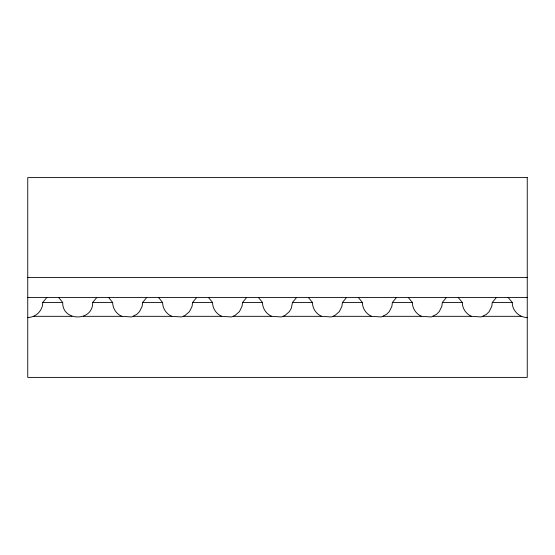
<?xml version="1.0" encoding="UTF-8"?>
<svg xmlns="http://www.w3.org/2000/svg" width="555" height="555" viewBox="0 0 555 555"><rect width="100%" height="100%" fill="white"/><g stroke="black" fill="none" stroke-linecap="round" stroke-linejoin="round"><path stroke-width="0.83" d="M46.842 297.48L42.735 302.475C42.901 310.488 35.763 317.626 27.75 317.46M96.792 297.48L92.685 302.475C93.24 321.761 62.16 321.761 62.715 302.475L58.608 297.48M146.742 297.48L142.635 302.475L142.122 306.353L139.541 311.598L136.773 314.366L131.528 316.947L121.913 316.322L83.437 316.322M196.692 297.48L192.585 302.475L192.072 306.353L189.491 311.598L185.093 315.455L181.478 316.947L171.863 316.322L133.387 316.322M246.642 297.48L242.535 302.475L242.022 306.353L239.441 311.598L235.042 315.455L231.428 316.947L221.813 316.322L183.337 316.322M296.592 297.48L292.485 302.475L291.347 308.212L289.391 311.598L284.993 315.455L281.378 316.947L271.763 316.322L233.287 316.322M346.542 297.48L342.435 302.475L341.922 306.353L339.341 311.598L334.942 315.455L331.328 316.947L321.713 316.322L283.237 316.322M396.492 297.48L392.385 302.475L391.872 306.353L389.291 311.598L386.523 314.366L381.278 316.947L371.663 316.322L333.187 316.322M446.442 297.48L442.335 302.475L441.822 306.353L439.241 311.598L436.473 314.366L431.228 316.947L421.613 316.322L383.137 316.322M496.392 297.48L492.285 302.475L491.772 306.353L489.191 311.598L486.423 314.366L481.178 316.947L471.563 316.322L433.087 316.322M27.75 277.5L527.25 277.5M27.75 297.48L527.25 297.48M42.735 302.475L62.715 302.475M92.685 302.475L112.665 302.475C112.623 308.407 116.425 314.088 121.913 316.322M142.635 302.475L162.615 302.475C162.573 308.407 166.375 314.088 171.863 316.322M192.585 302.475L212.565 302.475C212.523 308.407 216.325 314.088 221.813 316.322M242.535 302.475L262.515 302.475C262.473 308.407 266.275 314.088 271.763 316.322M292.485 302.475L312.465 302.475C312.423 308.407 316.225 314.088 321.713 316.322M342.435 302.475L362.415 302.475C362.373 308.407 366.175 314.088 371.663 316.322M392.385 302.475L412.365 302.475C412.323 308.407 416.125 314.088 421.613 316.322M442.335 302.475L462.315 302.475C462.273 308.407 466.075 314.088 471.563 316.322M492.285 302.475L512.265 302.475C512.098 310.488 519.237 317.626 527.25 317.46M33.487 316.322L71.963 316.322M483.037 316.322L521.513 316.322M508.158 297.48L512.265 302.475M458.208 297.48L462.315 302.475M408.258 297.48L412.365 302.475M358.308 297.48L362.415 302.475M308.358 297.48L312.465 302.475M258.408 297.48L262.515 302.475M208.458 297.48L212.565 302.475M158.508 297.48L162.615 302.475M108.558 297.48L112.665 302.475M527.25 177.6L27.75 177.6L27.75 377.4L527.25 377.4L527.25 177.6"/></g></svg>
